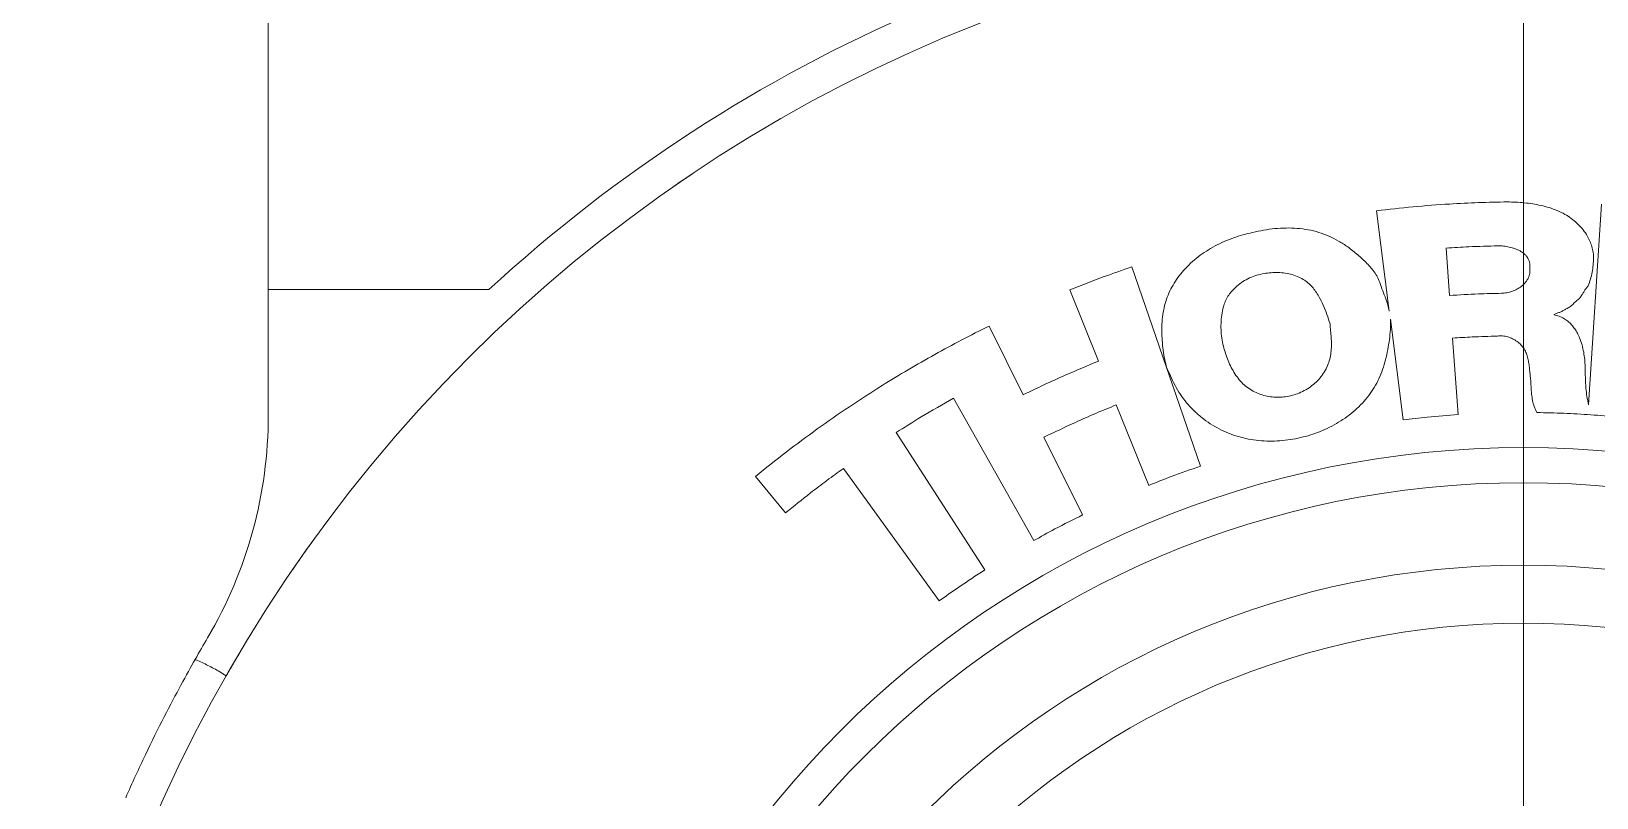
# Model space of a CAD drawing. Header units: inches. Extents: x 0.1 to 10.9, y 0 to 8.5.
# Drawn here: x 0.987 to 1.879, y 6.194 to 6.631 of the extents above; entities that cross this region are included whole.
import ezdxf

# ---------------------------------------------------------------- set-up
doc = ezdxf.new("R2010")
doc.units = ezdxf.units.IN
doc.header["$MEASUREMENT"] = 0

# ---------------------------------------------------------------- blocks, each defined once
blk = doc.blocks.new('SW_CENTERMARKSYMBOL_0')
at = {"color": 0, "linetype": 'Continuous', "lineweight": 0}
blk.add_line((0, 0.2), (0, 1.53044), dxfattribs=at)

msp = doc.modelspace()

# ---------------------------------------------------------------- linework, layer by layer
at = {"color": 7, "linetype": 'Continuous', "lineweight": 18}
for p, q in [((1.12223, 7.13378), (1.12223, 6.48378)), ((1.7608, 6.4715), (1.75348, 6.52868)), ((1.8817, 6.53234), (1.87428, 6.4182)), ((1.79318, 6.5074), (1.79511, 6.48041)), ((1.61405, 6.49669), (1.65316, 6.38324)), ((1.2479, 6.48378), (1.12223, 6.48378)), ((1.12223, 6.48378), (1.12223, 6.41226)), ((1.59516, 6.44304), (1.57879, 6.48355)), ((1.76872, 6.40965), (1.76139, 6.46688)), ((1.85463, 6.46967), (1.85463, 6.46934)), ((1.53277, 6.46298), (1.55215, 6.42381)), ((1.79685, 6.45615), (1.79997, 6.41256)), ((1.55823, 6.34083), (1.51264, 6.42202)), ((1.62375, 6.37229), (1.60523, 6.41811)), ((1.47981, 6.40232), (1.53031, 6.32409)), ((1.56408, 6.39972), (1.58601, 6.35543)), ((1.41681, 6.35658), (1.39976, 6.37738)), ((1.50434, 6.30647), (1.44984, 6.38197))]:
    msp.add_line(p, q, dxfattribs=at)
for radius in [0.85, 0.55, 0.53, 0.48304, 0.45]:
    msp.add_circle((1.83723, 5.84378), radius, dxfattribs=at)
for centre, radius, start, end in [((1.83723, 5.84378), 0.87, 113.32929, 132.63934), ((0.87223, 6.41226), 0.25, 329.49751, 0), ((1.83723, 5.84378), 0.87, 149.49751, 150.4233)]:
    msp.add_arc(centre, radius, start, end, dxfattribs=at)
for points, knots in [([(1.35322, 6.54252), (1.35369, 6.54285), (1.35456, 6.54345), (1.35581, 6.54431), (1.35696, 6.54509), (1.3579, 6.54574), (1.35866, 6.54626), (1.35925, 6.54666), (1.35976, 6.54701), (1.36022, 6.54732), (1.36067, 6.54762), (1.36097, 6.54782), (1.36113, 6.54793)], [0, 0, 0, 0, 0.135658, 0.249725, 0.37002, 0.499666, 0.579699, 0.66288, 0.749831, 0.81862, 0.901953, 1, 1, 1, 1]), ([(1.36113, 6.54793), (1.36139, 6.54811), (1.36187, 6.54843), (1.36245, 6.54883), (1.36289, 6.54912), (1.36328, 6.54938), (1.3636, 6.5496), (1.36388, 6.54978), (1.36411, 6.54994), (1.36429, 6.55006), (1.36443, 6.55016), (1.36455, 6.55023), (1.36463, 6.55029), (1.36469, 6.55033), (1.3647, 6.55034), (1.36471, 6.55034)], [0, 0, 0, 0, 0.07944, 0.141114, 0.211375, 0.283165, 0.35204, 0.424293, 0.499989, 0.569211, 0.644037, 0.724502, 0.810636, 0.902463, 1, 1, 1, 1]), ([(1.75348, 6.52868), (1.76042, 6.52946), (1.7743, 6.53104), (1.79371, 6.53248), (1.81165, 6.53338), (1.82263, 6.53361), (1.82812, 6.53372)], [0, 0, 0, 0, 0.279997, 0.559994, 0.779997, 1, 1, 1, 1]), ([(1.82812, 6.53372), (1.82969, 6.53367), (1.83288, 6.53357), (1.83767, 6.53321), (1.84248, 6.53263), (1.84727, 6.53174), (1.85196, 6.5305), (1.85651, 6.52885), (1.86068, 6.5268), (1.86442, 6.52439), (1.86771, 6.52168), (1.87065, 6.51861), (1.873, 6.51542), (1.87477, 6.51222), (1.87603, 6.50908), (1.87686, 6.50577), (1.87725, 6.50231), (1.87709, 6.49998), (1.877, 6.49879)], [0, 0, 0, 0, 0.069724, 0.140708, 0.212304, 0.284002, 0.355472, 0.426625, 0.49768, 0.560182, 0.622928, 0.685531, 0.747775, 0.797351, 0.846911, 0.89681, 0.947596, 1, 1, 1, 1]), ([(1.68295, 6.51631), (1.68503, 6.51678), (1.6892, 6.51772), (1.69557, 6.51856), (1.70196, 6.51894), (1.70833, 6.51875), (1.71457, 6.51794), (1.72062, 6.51649), (1.72641, 6.51432), (1.73194, 6.5115), (1.73643, 6.50861), (1.74002, 6.50593), (1.7428, 6.50363), (1.74548, 6.50121), (1.74806, 6.49867), (1.75054, 6.49604), (1.75278, 6.49323), (1.75468, 6.48966), (1.75617, 6.48544), (1.75795, 6.48086), (1.75963, 6.47625), (1.76041, 6.47308), (1.7608, 6.4715)], [0, 0, 0, 0, 0.063133, 0.126449, 0.189587, 0.252305, 0.314515, 0.37522, 0.43585, 0.496796, 0.558264, 0.593641, 0.62917, 0.664815, 0.700524, 0.736187, 0.771454, 0.80647, 0.855096, 0.903639, 0.951881, 1, 1, 1, 1]), ([(1.63373, 6.44012), (1.63333, 6.44186), (1.63252, 6.44535), (1.63176, 6.45068), (1.63127, 6.45605), (1.63114, 6.46145), (1.63142, 6.46684), (1.63217, 6.47208), (1.63342, 6.47711), (1.63521, 6.48187), (1.63754, 6.4864), (1.64034, 6.49068), (1.64368, 6.49483), (1.64754, 6.4988), (1.6519, 6.5025), (1.65656, 6.50579), (1.66149, 6.50868), (1.66663, 6.51117), (1.67194, 6.51327), (1.67739, 6.51502), (1.68109, 6.51588), (1.68295, 6.51631)], [0, 0, 0, 0, 0.051874, 0.103934, 0.156055, 0.208163, 0.260307, 0.312417, 0.361412, 0.410372, 0.459505, 0.508892, 0.558483, 0.613877, 0.66908, 0.724161, 0.779253, 0.834416, 0.889644, 0.944875, 1, 1, 1, 1]), ([(1.82268, 6.5087), (1.81717, 6.50855), (1.80733, 6.50827), (1.7975, 6.50766), (1.79318, 6.5074)], [0, 0, 0, 0, 0.559999, 1, 1, 1, 1]), ([(1.84081, 6.49591), (1.84088, 6.49663), (1.84099, 6.49802), (1.84057, 6.50003), (1.83974, 6.5018), (1.83855, 6.50335), (1.83705, 6.50468), (1.835, 6.506), (1.83236, 6.50718), (1.82917, 6.50808), (1.82592, 6.50862), (1.82375, 6.50867), (1.82268, 6.5087)], [0, 0, 0, 0, 0.086255, 0.165374, 0.2416, 0.318202, 0.397172, 0.479318, 0.608028, 0.740828, 0.873253, 1, 1, 1, 1]), ([(1.57879, 6.48355), (1.58532, 6.48613), (1.59699, 6.49074), (1.60884, 6.49487), (1.61405, 6.49669)], [0, 0, 0, 0, 0.5599966, 1, 1, 1, 1]), ([(1.68846, 6.4927), (1.68706, 6.49237), (1.68424, 6.49172), (1.68023, 6.49001), (1.67648, 6.48782), (1.67335, 6.48533), (1.67082, 6.48269), (1.66885, 6.48001), (1.66728, 6.47709), (1.66603, 6.4735), (1.66527, 6.46927), (1.66485, 6.46452), (1.66491, 6.45974), (1.66543, 6.45499), (1.66622, 6.45191), (1.66662, 6.45037)], [0, 0, 0, 0, 0.079511, 0.1594326, 0.2391623, 0.3181782, 0.3795896, 0.440418, 0.5009163, 0.5616029, 0.6492934, 0.7371301, 0.8246697, 0.9121491, 1, 1, 1, 1]), ([(1.72703, 6.46419), (1.72646, 6.466), (1.72533, 6.46962), (1.72326, 6.47491), (1.72107, 6.47928), (1.71888, 6.48276), (1.71686, 6.4854), (1.71451, 6.48773), (1.71165, 6.48976), (1.7083, 6.49142), (1.70451, 6.49263), (1.70054, 6.49334), (1.69649, 6.49358), (1.69243, 6.4934), (1.68978, 6.49293), (1.68846, 6.4927)], [0, 0, 0, 0, 0.104929, 0.209352, 0.313374, 0.374849, 0.436171, 0.496749, 0.55695, 0.629066, 0.702235, 0.776464, 0.851335, 0.926141, 1, 1, 1, 1]), ([(1.82467, 6.48168), (1.82567, 6.48173), (1.82771, 6.48185), (1.8307, 6.48267), (1.83356, 6.48391), (1.83587, 6.48541), (1.83763, 6.48698), (1.83891, 6.48849), (1.83992, 6.49015), (1.84061, 6.49196), (1.84097, 6.49391), (1.84087, 6.49523), (1.84081, 6.49591)], [0, 0, 0, 0, 0.124922, 0.253598, 0.383258, 0.511197, 0.5946, 0.676171, 0.756197, 0.835598, 0.916054, 1, 1, 1, 1]), ([(1.877, 6.49879), (1.87689, 6.49743), (1.87666, 6.4947), (1.87575, 6.49068), (1.87469, 6.48748), (1.87361, 6.48502), (1.8721, 6.48372), (1.8714, 6.48187), (1.8702, 6.48035), (1.86911, 6.47852), (1.86716, 6.47728), (1.86553, 6.47551), (1.86372, 6.47387), (1.86166, 6.47293), (1.8599, 6.47184), (1.85824, 6.47089), (1.8564, 6.47038), (1.85522, 6.46991), (1.85463, 6.46967)], [0, 0, 0, 0, 0.104591, 0.209129, 0.31378, 0.362659, 0.411956, 0.461386, 0.510646, 0.560137, 0.621488, 0.683084, 0.744824, 0.806286, 0.854707, 0.903133, 0.951565, 1, 1, 1, 1]), ([(1.79511, 6.48041), (1.80063, 6.48074), (1.81047, 6.48133), (1.82033, 6.48157), (1.82467, 6.48168)], [0, 0, 0, 0, 0.5599974, 1, 1, 1, 1]), ([(1.76139, 6.46688), (1.76143, 6.46496), (1.76151, 6.46109), (1.7609, 6.45531), (1.75997, 6.44956), (1.75871, 6.44386), (1.75706, 6.43831), (1.75496, 6.43299), (1.75232, 6.42799), (1.74915, 6.42334), (1.74548, 6.41901), (1.74136, 6.41501), (1.73683, 6.41138), (1.73197, 6.40814), (1.72683, 6.40531), (1.72148, 6.40291), (1.71596, 6.40091), (1.71218, 6.39995), (1.71029, 6.39947)], [0, 0, 0, 0, 0.062532, 0.125206, 0.18829, 0.251562, 0.314562, 0.375918, 0.43679, 0.497491, 0.558311, 0.620672, 0.683412, 0.746512, 0.809882, 0.873379, 0.93682, 1, 1, 1, 1]), ([(1.85463, 6.46934), (1.85562, 6.46911), (1.85757, 6.46867), (1.86025, 6.4674), (1.86263, 6.46577), (1.86469, 6.46378), (1.86648, 6.4615), (1.86799, 6.45898), (1.86942, 6.45591), (1.87065, 6.45229), (1.87158, 6.44815), (1.87216, 6.44397), (1.87227, 6.44118), (1.87233, 6.43981)], [0, 0, 0, 0, 0.0821077, 0.160275, 0.2366277, 0.3128123, 0.3899304, 0.4685639, 0.548855, 0.6615125, 0.7755977, 0.8891965, 1, 1, 1, 1]), ([(1.39976, 6.37738), (1.40553, 6.38201), (1.41706, 6.39129), (1.43491, 6.40448), (1.45314, 6.41714), (1.47045, 6.42833), (1.48671, 6.4382), (1.50184, 6.44686), (1.51718, 6.45517), (1.52757, 6.46037), (1.53277, 6.46298)], [0, 0, 0, 0, 0.139998, 0.279997, 0.419997, 0.559997, 0.669998, 0.779999, 0.89, 1, 1, 1, 1]), ([(1.70456, 6.42328), (1.70591, 6.42365), (1.7086, 6.42439), (1.71241, 6.42617), (1.71597, 6.42839), (1.71921, 6.43107), (1.72204, 6.43415), (1.72437, 6.43761), (1.72606, 6.44129), (1.72716, 6.44507), (1.72777, 6.44887), (1.72792, 6.45271), (1.72771, 6.45655), (1.72733, 6.46037), (1.72713, 6.46292), (1.72703, 6.46419)], [0, 0, 0, 0, 0.079795, 0.160116, 0.24058, 0.320825, 0.400627, 0.480009, 0.559358, 0.63248, 0.705947, 0.779448, 0.852997, 0.926636, 1, 1, 1, 1]), ([(1.82237, 6.4573), (1.8176, 6.45716), (1.80909, 6.4569), (1.80059, 6.45638), (1.79685, 6.45615)], [0, 0, 0, 0, 0.559998, 1, 1, 1, 1]), ([(1.8413, 6.43292), (1.84118, 6.43386), (1.84094, 6.43577), (1.84068, 6.43868), (1.84033, 6.44163), (1.8398, 6.44456), (1.83896, 6.44738), (1.83767, 6.45003), (1.83585, 6.45235), (1.83362, 6.45432), (1.83107, 6.45587), (1.82828, 6.45694), (1.82533, 6.45751), (1.82335, 6.45737), (1.82237, 6.4573)], [0, 0, 0, 0, 0.079951, 0.163223, 0.247867, 0.332183, 0.415205, 0.497301, 0.58005, 0.663785, 0.748066, 0.832316, 0.916199, 1, 1, 1, 1]), ([(1.66662, 6.45037), (1.66702, 6.44902), (1.66781, 6.44631), (1.66935, 6.44235), (1.67119, 6.43852), (1.67338, 6.43491), (1.67594, 6.43162), (1.6789, 6.42873), (1.6822, 6.42643), (1.68571, 6.42469), (1.68933, 6.42345), (1.6931, 6.42267), (1.69694, 6.42237), (1.7008, 6.42252), (1.70331, 6.42303), (1.70456, 6.42328)], [0, 0, 0, 0, 0.080627, 0.162092, 0.24343, 0.323958, 0.403388, 0.481961, 0.560501, 0.632997, 0.706026, 0.779466, 0.853096, 0.926671, 1, 1, 1, 1]), ([(1.55215, 6.42381), (1.55611, 6.42573), (1.56403, 6.42956), (1.57833, 6.43606), (1.58878, 6.44039), (1.59516, 6.44304)], [0, 0, 0, 0, 0.280003, 0.560006, 1, 1, 1, 1]), ([(1.71029, 6.39947), (1.70833, 6.39906), (1.70442, 6.39826), (1.69845, 6.39761), (1.69246, 6.3974), (1.68647, 6.39771), (1.68057, 6.39855), (1.67481, 6.39995), (1.66925, 6.4019), (1.66388, 6.40437), (1.65874, 6.40736), (1.65388, 6.41085), (1.64936, 6.41483), (1.64529, 6.41923), (1.6417, 6.42404), (1.63868, 6.42922), (1.63607, 6.43461), (1.63451, 6.43828), (1.63373, 6.44012)], [0, 0, 0, 0, 0.06268, 0.125489, 0.188285, 0.250996, 0.313642, 0.375224, 0.436948, 0.498767, 0.560602, 0.623633, 0.686532, 0.749276, 0.811904, 0.874564, 0.937366, 1, 1, 1, 1]), ([(1.87233, 6.43981), (1.87237, 6.43778), (1.87247, 6.43372), (1.87275, 6.42807), (1.87329, 6.42287), (1.87395, 6.41976), (1.87428, 6.4182)], [0, 0, 0, 0, 0.280313, 0.560455, 0.780096, 1, 1, 1, 1]), ([(1.84483, 6.41373), (1.8443, 6.41484), (1.84325, 6.41705), (1.84237, 6.42062), (1.8418, 6.42447), (1.84152, 6.42858), (1.84137, 6.43148), (1.8413, 6.43292)], [0, 0, 0, 0, 0.186923, 0.372015, 0.558134, 0.779169, 1, 1, 1, 1]), ([(1.51264, 6.42202), (1.50643, 6.41847), (1.49536, 6.41213), (1.48456, 6.40532), (1.47981, 6.40232)], [0, 0, 0, 0, 0.559996, 1, 1, 1, 1]), ([(1.60523, 6.41811), (1.60134, 6.41651), (1.59356, 6.41331), (1.5798, 6.40726), (1.57004, 6.40258), (1.56408, 6.39972)], [0, 0, 0, 0, 0.280003, 0.560006, 1, 1, 1, 1]), ([(1.79997, 6.41256), (1.79413, 6.41213), (1.78369, 6.41137), (1.7733, 6.41017), (1.76872, 6.40965)], [0, 0, 0, 0, 0.559996, 1, 1, 1, 1]), ([(1.98302, 6.39482), (1.9767, 6.39642), (1.96405, 6.39964), (1.94488, 6.40362), (1.92559, 6.407), (1.90758, 6.4095), (1.8909, 6.41131), (1.87557, 6.41255), (1.86021, 6.4134), (1.84996, 6.41362), (1.84483, 6.41373)], [0, 0, 0, 0, 0.1399988, 0.2799973, 0.4199963, 0.5599956, 0.6699969, 0.779998, 0.8899988, 1, 1, 1, 1]), ([(1.44984, 6.38197), (1.4467, 6.37968), (1.44041, 6.3751), (1.42935, 6.3667), (1.42157, 6.36042), (1.41681, 6.35658)], [0, 0, 0, 0, 0.280003, 0.560005, 1, 1, 1, 1]), ([(1.65316, 6.38324), (1.64763, 6.38131), (1.63775, 6.37785), (1.62803, 6.37399), (1.62375, 6.37229)], [0, 0, 0, 0, 0.559996, 1, 1, 1, 1]), ([(1.58601, 6.35543), (1.58077, 6.35281), (1.57141, 6.34813), (1.56226, 6.34306), (1.55823, 6.34083)], [0, 0, 0, 0, 0.559996, 1, 1, 1, 1]), ([(1.14384, 6.33542), (1.14417, 6.33589), (1.14478, 6.33674), (1.14566, 6.33798), (1.14647, 6.33911), (1.14713, 6.34004), (1.14767, 6.34078), (1.14809, 6.34136), (1.14845, 6.34187), (1.14878, 6.34232), (1.14909, 6.34275), (1.14931, 6.34304), (1.14942, 6.3432)], [0, 0, 0, 0, 0.135658, 0.249725, 0.37002, 0.499666, 0.579699, 0.66288, 0.749831, 0.81862, 0.901953, 1, 1, 1, 1]), ([(1.13575, 6.32381), (1.13576, 6.32382), (1.13577, 6.32384), (1.13582, 6.32391), (1.1359, 6.32402), (1.13601, 6.32419), (1.13618, 6.32444), (1.1364, 6.32476), (1.13663, 6.3251), (1.13687, 6.32544), (1.13708, 6.32575), (1.13731, 6.32609), (1.13766, 6.32659), (1.13815, 6.32731), (1.13874, 6.32815), (1.13922, 6.32884), (1.13956, 6.32933), (1.14011, 6.33013), (1.14081, 6.33112), (1.14165, 6.33232), (1.14232, 6.33328), (1.14305, 6.33432), (1.14356, 6.33503), (1.14384, 6.33542)], [0, 0, 0, 0, 0.082825, 0.157982, 0.225492, 0.29505, 0.368488, 0.436824, 0.500172, 0.535094, 0.568819, 0.60141, 0.63294, 0.693116, 0.750092, 0.773076, 0.795086, 0.816203, 0.875059, 0.90604, 0.935711, 0.965464, 1, 1, 1, 1]), ([(1.53031, 6.32409), (1.5254, 6.3209), (1.51662, 6.3152), (1.50809, 6.30914), (1.50434, 6.30647)], [0, 0, 0, 0, 0.559996, 1, 1, 1, 1]), ([(1.11026, 6.28426), (1.11043, 6.28454), (1.11073, 6.28503), (1.11109, 6.28563), (1.11137, 6.28608), (1.11161, 6.28648), (1.11182, 6.28681), (1.11199, 6.2871), (1.11213, 6.28733), (1.11225, 6.28752), (1.11234, 6.28767), (1.11241, 6.28778), (1.11246, 6.28787), (1.1125, 6.28793), (1.11251, 6.28794), (1.11251, 6.28795)], [0, 0, 0, 0, 0.0794403, 0.141114, 0.2113748, 0.2831649, 0.3520402, 0.4242927, 0.4999886, 0.5692106, 0.6440366, 0.7245022, 0.8106364, 0.9024626, 1, 1, 1, 1]), ([(1.04102, 6.19444), (1.04472, 6.20284), (1.04849, 6.21103), (1.05591, 6.22656), (1.05946, 6.23371), (1.0663, 6.24706), (1.06953, 6.25315), (1.07544, 6.26404), (1.07815, 6.2689), (1.08059, 6.2732)], [0, 0, 0, 0, 0.25, 0.25, 0.5, 0.5, 0.75, 0.75, 1, 1, 1, 1]), ([(1.09827, 6.26383), (1.09704, 6.26461), (1.09366, 6.26674), (1.0879, 6.26978), (1.08319, 6.27204), (1.08074, 6.27313), (1.08059, 6.2732)], [0, 0, 0, 0, 0.218256, 0.597562, 0.975718, 1, 1, 1, 1]), ([(1.09825, 6.2638), (1.09826, 6.26381), (1.09827, 6.26383), (1.09832, 6.26391), (1.09838, 6.26403), (1.09848, 6.26421), (1.09863, 6.26446), (1.09882, 6.2648), (1.09903, 6.26516), (1.09923, 6.26552), (1.09942, 6.26584), (1.09962, 6.2662), (1.09993, 6.26673), (1.10036, 6.26749), (1.10087, 6.26837), (1.10129, 6.26911), (1.10159, 6.26962), (1.10208, 6.27046), (1.10268, 6.27151), (1.10342, 6.27277), (1.10402, 6.27378), (1.10466, 6.27488), (1.10511, 6.27564), (1.10535, 6.27604)], [0, 0, 0, 0, 0.082825, 0.157982, 0.225492, 0.29505, 0.368488, 0.436824, 0.500172, 0.535094, 0.568819, 0.60141, 0.63294, 0.693116, 0.750092, 0.773076, 0.795086, 0.816203, 0.875059, 0.90604, 0.935711, 0.965464, 1, 1, 1, 1])]:
    msp.add_open_spline(points, degree=3, knots=knots, dxfattribs=at)

# ---------------------------------------------------------------- block references
at = {"color": 7, "linetype": 'Continuous', "lineweight": 0}
msp.add_blockref('SW_CENTERMARKSYMBOL_0', (1.83723, 5.84378), dxfattribs=at)

doc.saveas('drawing.dxf')
